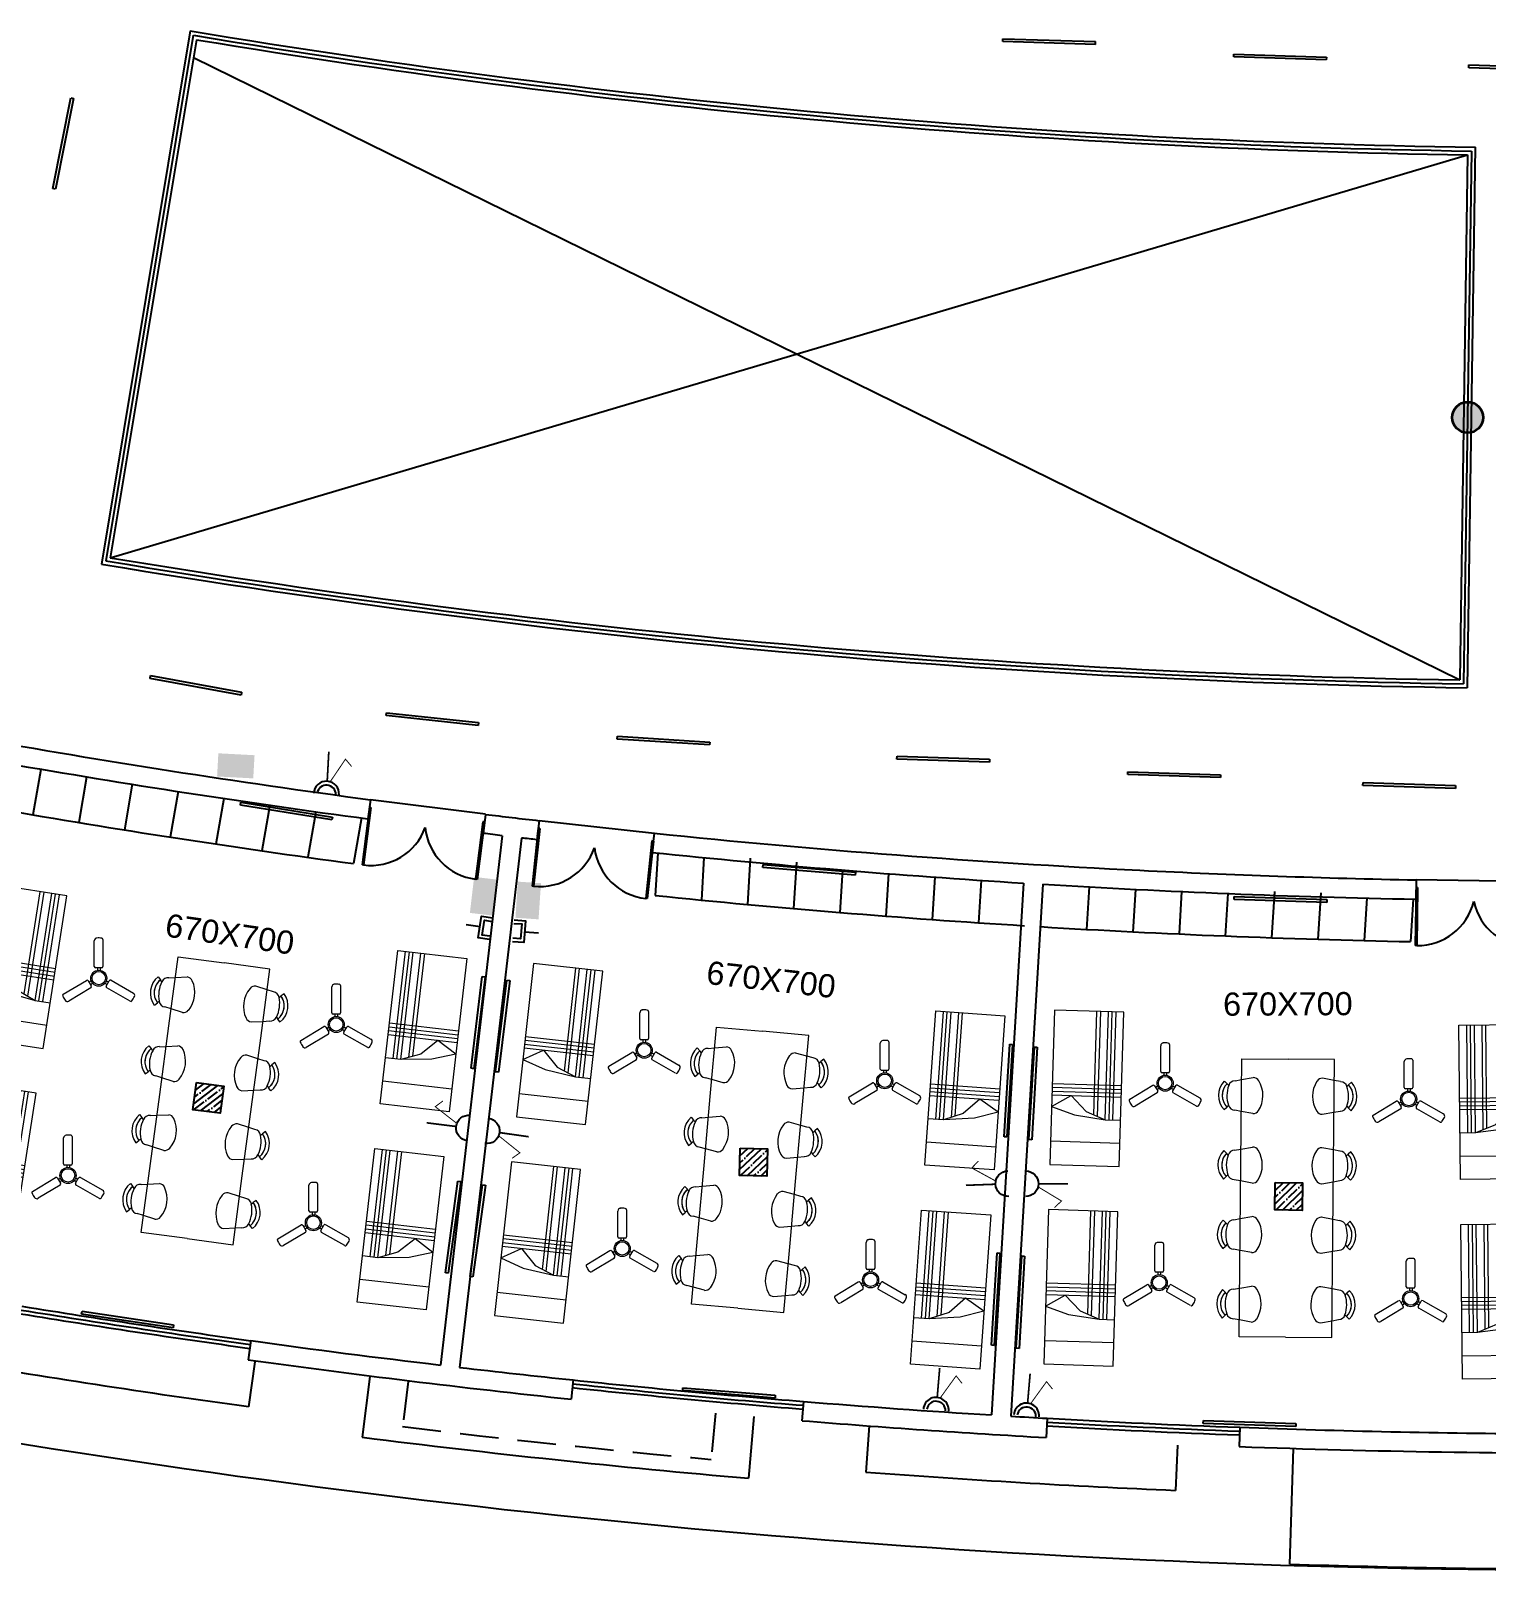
# Model space of a CAD drawing. Header units: inches. Extents: x -221585 to 401252, y -284294 to 332380.
# Drawn here: x 103286 to 105171, y 230614 to 232607 of the extents above; entities that cross this region are included whole.
import ezdxf
from ezdxf.enums import TextEntityAlignment as Align

# ---------------------------------------------------------------- set-up
doc = ezdxf.new("R2010")
doc.units = ezdxf.units.IN
doc.header["$MEASUREMENT"] = 0
doc.linetypes.add('HIDDEN', pattern=[0.375, 0.25, -0.125])
for name, color, linetype in [('A-TEXT', 3, 'Continuous'), ('A_dimension_100', 233, 'Continuous'), ('E-LIGHT', 7, 'Continuous'), ('Power', 7, 'Continuous'), ('UPS', 7, 'Continuous')]:
    doc.layers.add(name, color=color, linetype=linetype)
for name, color, linetype, lineweight in [('ceilingfan', 1, 'Continuous', 15), ('column fa 25', 3, 'Continuous', 35), ('FURN', 56, 'Continuous', 0)]:
    doc.layers.add(name, color=color, linetype=linetype, lineweight=lineweight)
doc.styles.get("Standard").update_dxf_attribs({"font": 'arial.ttf'})

# ---------------------------------------------------------------- blocks, each defined once
blk = doc.blocks.new('d2')
at = {"color": 1, "ltscale": 8}
for p, q in [((-332.772, -186.458, 9945.752), (-332.753, -186.454, 9945.752)), ((-332.628, -187.194, 9945.752), (-332.772, -186.458, 9945.752)), ((-332.609, -187.19, 9945.752), (-332.753, -186.454, 9945.752)), ((-332.753, -186.454, 9945.752), (-332.753, -186.454, 9945.732)), ((-332.753, -186.454, 9945.732), (-332.753, -186.454, 9945.732)), ((-334.226, -186.743, 9945.752), (-334.206, -186.739, 9945.752)), ((-334.082, -187.479, 9945.752), (-334.226, -186.743, 9945.752)), ((-334.062, -187.475, 9945.752), (-334.206, -186.739, 9945.752)), ((-334.063, -187.577, 9945.752), (-332.589, -187.288, 9945.752)), ((-332.628, -187.194, 9945.752), (-332.609, -187.19, 9945.752)), ((-334.082, -187.479, 9945.752), (-334.062, -187.475, 9945.752))]:
    blk.add_line(p, q, dxfattribs=at)
for centre, start, end in [((-332.628, -187.194, 9945.752), 101.092, 178.0402), ((-334.062, -187.475, 9945.752), 24.1438, 101.092)]:
    blk.add_arc(centre, 0.75, start, end, dxfattribs=at)
blk = doc.blocks.new('FREGTET')
at = {"layer": 'FURN', "color": 8}
for p, q in [((-154.698, 109.057, -2766.571), (-154.732, 108.979, -2766.571)), ((-154.698, 109.057, -2766.571), (-154.732, 108.979, -2766.571)), ((-154.66, 109.191, -2766.571), (-154.635, 109.149, -2766.571)), ((-154.66, 109.191, -2766.571), (-154.635, 109.149, -2766.571)), ((-154.617, 109.122, -2766.571), (-154.635, 109.149, -2766.571)), ((-154.617, 109.122, -2766.571), (-154.635, 109.149, -2766.571)), ((-154.369, 109.063, -2766.571), (-154.341, 109.079, -2766.571)), ((-154.369, 109.063, -2766.571), (-154.341, 109.079, -2766.571)), ((-154.3, 109.105, -2766.571), (-154.341, 109.079, -2766.571)), ((-154.3, 109.105, -2766.571), (-154.341, 109.079, -2766.571)), ((-154.994, 109.041, -2766.571), (-155.133, 108.458, -2766.571)), ((-154.118, 108.833, -2766.571), (-154.994, 109.041, -2766.571)), ((-154.732, 108.979, -2766.571), (-154.793, 108.838, -2766.571)), ((-154.34, 108.731, -2766.571), (-154.331, 108.884, -2766.571)), ((-154.331, 108.884, -2766.571), (-154.327, 108.968, -2766.571)), ((-154.331, 108.884, -2766.571), (-154.327, 108.968, -2766.571)), ((-153.822, 108.848, -2766.571), (-153.856, 108.771, -2766.571)), ((-153.822, 108.848, -2766.571), (-153.856, 108.771, -2766.571)), ((-153.784, 108.982, -2766.571), (-153.76, 108.941, -2766.571)), ((-153.784, 108.982, -2766.571), (-153.76, 108.941, -2766.571)), ((-153.742, 108.914, -2766.571), (-153.76, 108.941, -2766.571)), ((-153.742, 108.914, -2766.571), (-153.76, 108.941, -2766.571)), ((-153.493, 108.854, -2766.571), (-153.465, 108.871, -2766.571)), ((-153.493, 108.854, -2766.571), (-153.465, 108.871, -2766.571)), ((-153.425, 108.897, -2766.571), (-153.465, 108.871, -2766.571)), ((-153.425, 108.897, -2766.571), (-153.465, 108.871, -2766.571)), ((-153.243, 108.625, -2766.571), (-154.118, 108.833, -2766.571)), ((-153.856, 108.771, -2766.571), (-153.917, 108.63, -2766.571)), ((-153.464, 108.523, -2766.571), (-153.456, 108.676, -2766.571)), ((-153.456, 108.676, -2766.571), (-153.451, 108.76, -2766.571)), ((-153.456, 108.676, -2766.571), (-153.451, 108.76, -2766.571)), ((-152.908, 108.774, -2766.571), (-152.884, 108.732, -2766.571)), ((-152.908, 108.774, -2766.571), (-152.884, 108.732, -2766.571)), ((-152.866, 108.705, -2766.571), (-152.884, 108.732, -2766.571)), ((-152.866, 108.705, -2766.571), (-152.884, 108.732, -2766.571)), ((-152.618, 108.646, -2766.571), (-152.59, 108.663, -2766.571)), ((-152.618, 108.646, -2766.571), (-152.59, 108.663, -2766.571)), ((-152.549, 108.689, -2766.571), (-152.59, 108.663, -2766.571)), ((-152.549, 108.689, -2766.571), (-152.59, 108.663, -2766.571)), ((-155.271, 107.874, -2766.571), (-155.133, 108.458, -2766.571)), ((-152.367, 108.417, -2766.571), (-153.243, 108.625, -2766.571)), ((-152.98, 108.563, -2766.571), (-153.042, 108.422, -2766.571)), ((-152.946, 108.64, -2766.571), (-152.98, 108.563, -2766.571)), ((-152.946, 108.64, -2766.571), (-152.98, 108.563, -2766.571)), ((-152.589, 108.314, -2766.571), (-152.58, 108.468, -2766.571)), ((-152.58, 108.468, -2766.571), (-152.576, 108.552, -2766.571)), ((-152.58, 108.468, -2766.571), (-152.576, 108.552, -2766.571)), ((-152.033, 108.566, -2766.571), (-152.008, 108.524, -2766.571)), ((-152.033, 108.566, -2766.571), (-152.008, 108.524, -2766.571)), ((-151.991, 108.497, -2766.571), (-152.008, 108.524, -2766.571)), ((-151.991, 108.497, -2766.571), (-152.008, 108.524, -2766.571)), ((-151.742, 108.438, -2766.571), (-151.714, 108.454, -2766.571)), ((-151.742, 108.438, -2766.571), (-151.714, 108.454, -2766.571)), ((-151.674, 108.481, -2766.571), (-151.714, 108.454, -2766.571)), ((-151.674, 108.481, -2766.571), (-151.714, 108.454, -2766.571)), ((-151.491, 108.209, -2766.571), (-152.367, 108.417, -2766.571)), ((-152.105, 108.355, -2766.571), (-152.166, 108.214, -2766.571)), ((-152.071, 108.432, -2766.571), (-152.105, 108.355, -2766.571)), ((-152.071, 108.432, -2766.571), (-152.105, 108.354, -2766.571)), ((-151.713, 108.106, -2766.571), (-151.705, 108.259, -2766.571)), ((-151.705, 108.259, -2766.571), (-151.7, 108.344, -2766.571)), ((-151.705, 108.259, -2766.571), (-151.7, 108.344, -2766.571)), ((-151.63, 107.625, -2766.571), (-151.491, 108.209, -2766.571)), ((-154.396, 107.666, -2766.571), (-155.271, 107.874, -2766.571)), ((-155.009, 107.811, -2766.571), (-155.001, 107.965, -2766.571)), ((-154.547, 107.857, -2766.571), (-154.609, 107.716, -2766.571)), ((-155.014, 107.727, -2766.571), (-155.009, 107.812, -2766.571)), ((-155.014, 107.727, -2766.571), (-155.009, 107.811, -2766.571)), ((-154.609, 107.716, -2766.571), (-154.643, 107.639, -2766.571)), ((-154.609, 107.716, -2766.571), (-154.643, 107.639, -2766.571)), ((-153.52, 107.458, -2766.571), (-154.396, 107.666, -2766.571)), ((-154.133, 107.603, -2766.571), (-154.125, 107.756, -2766.571)), ((-153.672, 107.649, -2766.571), (-153.733, 107.508, -2766.571)), ((-155.04, 107.59, -2766.571), (-154.999, 107.617, -2766.571)), ((-155.04, 107.59, -2766.571), (-154.999, 107.617, -2766.571)), ((-154.971, 107.633, -2766.571), (-154.999, 107.617, -2766.571)), ((-154.971, 107.633, -2766.571), (-154.999, 107.617, -2766.571)), ((-154.723, 107.574, -2766.571), (-154.705, 107.547, -2766.571)), ((-154.723, 107.574, -2766.571), (-154.705, 107.547, -2766.571)), ((-154.681, 107.505, -2766.571), (-154.705, 107.547, -2766.571)), ((-154.681, 107.505, -2766.571), (-154.705, 107.547, -2766.571)), ((-154.138, 107.519, -2766.571), (-154.133, 107.603, -2766.571)), ((-154.138, 107.519, -2766.571), (-154.133, 107.603, -2766.571)), ((-153.733, 107.508, -2766.571), (-153.767, 107.431, -2766.571)), ((-153.733, 107.508, -2766.571), (-153.767, 107.431, -2766.571)), ((-152.645, 107.249, -2766.571), (-153.52, 107.458, -2766.571)), ((-153.258, 107.395, -2766.571), (-153.249, 107.548, -2766.571)), ((-151.63, 107.625, -2766.571), (-151.769, 107.041, -2766.571)), ((-154.164, 107.382, -2766.571), (-154.124, 107.408, -2766.571)), ((-154.164, 107.382, -2766.571), (-154.124, 107.408, -2766.571)), ((-154.096, 107.425, -2766.571), (-154.124, 107.408, -2766.571)), ((-154.096, 107.425, -2766.571), (-154.124, 107.408, -2766.571)), ((-153.847, 107.366, -2766.571), (-153.83, 107.338, -2766.571)), ((-153.847, 107.366, -2766.571), (-153.83, 107.338, -2766.571)), ((-153.805, 107.297, -2766.571), (-153.83, 107.338, -2766.571)), ((-153.805, 107.297, -2766.571), (-153.83, 107.338, -2766.571)), ((-153.262, 107.311, -2766.571), (-153.258, 107.395, -2766.571)), ((-153.262, 107.311, -2766.571), (-153.258, 107.395, -2766.571)), ((-152.858, 107.3, -2766.571), (-152.892, 107.223, -2766.571)), ((-152.858, 107.3, -2766.571), (-152.892, 107.223, -2766.571)), ((-152.796, 107.441, -2766.571), (-152.858, 107.3, -2766.571)), ((-151.769, 107.041, -2766.571), (-152.645, 107.249, -2766.571)), ((-152.382, 107.187, -2766.571), (-152.374, 107.34, -2766.571)), ((-153.289, 107.174, -2766.571), (-153.248, 107.2, -2766.571)), ((-153.289, 107.174, -2766.571), (-153.248, 107.2, -2766.571)), ((-153.22, 107.216, -2766.571), (-153.248, 107.2, -2766.571)), ((-153.22, 107.216, -2766.571), (-153.248, 107.2, -2766.571)), ((-152.972, 107.157, -2766.571), (-152.954, 107.13, -2766.571)), ((-152.972, 107.157, -2766.571), (-152.954, 107.13, -2766.571)), ((-152.93, 107.089, -2766.571), (-152.954, 107.13, -2766.571)), ((-152.93, 107.089, -2766.571), (-152.954, 107.13, -2766.571)), ((-152.387, 107.103, -2766.571), (-152.382, 107.187, -2766.571)), ((-152.387, 107.103, -2766.571), (-152.382, 107.187, -2766.571)), ((-151.982, 107.092, -2766.571), (-152.016, 107.014, -2766.571)), ((-151.982, 107.092, -2766.571), (-152.016, 107.014, -2766.571)), ((-151.921, 107.233, -2766.571), (-151.982, 107.092, -2766.571)), ((-152.413, 106.966, -2766.571), (-152.373, 106.992, -2766.571)), ((-152.413, 106.966, -2766.571), (-152.373, 106.992, -2766.571)), ((-152.345, 107.008, -2766.571), (-152.373, 106.992, -2766.571)), ((-152.345, 107.008, -2766.571), (-152.373, 106.992, -2766.571)), ((-152.096, 106.949, -2766.571), (-152.078, 106.922, -2766.571)), ((-152.096, 106.949, -2766.571), (-152.078, 106.922, -2766.571)), ((-152.054, 106.88, -2766.571), (-152.078, 106.922, -2766.571)), ((-152.054, 106.88, -2766.571), (-152.078, 106.922, -2766.571))]:
    blk.add_line(p, q, dxfattribs=at)
for centre, radius, start, end in [((-154.615, 109.037, -2766.571), 0.0847, 91.5148, 166.6297), ((-154.615, 109.037, -2766.571), 0.0847, 91.5148, 166.6297), ((-154.525, 108.959, -2766.571), 0.268, 33.0269, 120.2325), ((-154.525, 108.959, -2766.571), 0.268, 33.0269, 120.2325), ((-154.525, 108.959, -2766.571), 0.219, 33.0269, 120.2325), ((-154.525, 108.959, -2766.571), 0.219, 46.2775, 120.2325), ((-154.576, 108.746, -2766.571), 0.378, 56.8909, 96.3685), ((-154.576, 108.746, -2766.571), 0.378, 56.8909, 96.3685), ((-154.409, 108.988, -2766.571), 0.0847, 346.6297, 61.7447), ((-154.409, 108.988, -2766.571), 0.0847, 346.6297, 61.7447), ((-153.74, 108.829, -2766.571), 0.0847, 91.5148, 166.6297), ((-153.74, 108.829, -2766.571), 0.0847, 91.5148, 166.6297), ((-153.649, 108.751, -2766.571), 0.268, 33.0269, 120.2325), ((-153.649, 108.751, -2766.571), 0.268, 33.0269, 120.2325), ((-153.649, 108.751, -2766.571), 0.219, 33.0269, 120.2325), ((-153.649, 108.751, -2766.571), 0.219, 46.2775, 120.2325), ((-153.7, 108.538, -2766.571), 0.378, 56.8909, 96.3685), ((-153.7, 108.538, -2766.571), 0.378, 56.8909, 96.3685), ((-153.534, 108.78, -2766.571), 0.0847, 346.6297, 61.7447), ((-153.534, 108.78, -2766.571), 0.0847, 346.6297, 61.7447), ((-154.711, 108.819, -2766.571), 0.0847, 166.6297, 224.3988), ((-154.711, 108.819, -2766.571), 0.0847, 166.6297, 224.3988), ((-154.512, 109.013, -2766.571), 0.363, 224.3988, 288.8607), ((-154.512, 109.013, -2766.571), 0.363, 224.3988, 288.8607), ((-154.422, 108.75, -2766.571), 0.0847, 288.8607, 346.6297), ((-154.422, 108.75, -2766.571), 0.0847, 288.8607, 346.6297), ((-152.864, 108.621, -2766.571), 0.0847, 91.5148, 166.6297), ((-152.864, 108.621, -2766.571), 0.0847, 91.5148, 166.6297), ((-152.774, 108.543, -2766.571), 0.268, 33.0269, 120.2325), ((-152.774, 108.543, -2766.571), 0.268, 33.0269, 120.2325), ((-152.774, 108.543, -2766.571), 0.219, 33.0269, 120.2325), ((-152.774, 108.543, -2766.571), 0.219, 46.2775, 120.2325), ((-152.824, 108.33, -2766.571), 0.378, 56.8909, 96.3685), ((-152.824, 108.33, -2766.571), 0.378, 56.8909, 96.3685), ((-152.658, 108.572, -2766.571), 0.0847, 346.6297, 61.7447), ((-152.658, 108.572, -2766.571), 0.0847, 346.6297, 61.7447), ((-153.835, 108.611, -2766.571), 0.0847, 166.6297, 224.3988), ((-153.835, 108.611, -2766.571), 0.0847, 166.6297, 224.3988), ((-153.636, 108.805, -2766.571), 0.363, 224.3988, 288.8607), ((-153.636, 108.805, -2766.571), 0.363, 224.3988, 288.8607), ((-153.547, 108.542, -2766.571), 0.0847, 288.8607, 346.6297), ((-153.547, 108.542, -2766.571), 0.0847, 288.8607, 346.6297), ((-151.988, 108.413, -2766.571), 0.0847, 91.5148, 166.6297), ((-151.988, 108.413, -2766.571), 0.0847, 91.5148, 166.6297), ((-151.898, 108.335, -2766.571), 0.268, 33.0269, 120.2325), ((-151.898, 108.335, -2766.571), 0.268, 33.0269, 120.2325), ((-151.898, 108.335, -2766.571), 0.219, 33.0269, 120.2325), ((-151.898, 108.335, -2766.571), 0.219, 46.2775, 120.2325), ((-151.949, 108.122, -2766.571), 0.378, 56.8909, 96.3685), ((-151.949, 108.122, -2766.571), 0.378, 56.8909, 96.3685), ((-152.959, 108.403, -2766.571), 0.0847, 166.6297, 224.3988), ((-152.959, 108.403, -2766.571), 0.0847, 166.6297, 224.3988), ((-152.761, 108.597, -2766.571), 0.363, 224.3988, 288.8607), ((-152.761, 108.597, -2766.571), 0.363, 224.3988, 288.8607), ((-152.671, 108.334, -2766.571), 0.0847, 288.8607, 346.6297), ((-152.671, 108.334, -2766.571), 0.0847, 288.8607, 346.6297), ((-151.782, 108.364, -2766.571), 0.0847, 346.6297, 61.7447), ((-151.782, 108.364, -2766.571), 0.0847, 346.6297, 61.7447), ((-152.084, 108.194, -2766.571), 0.0847, 166.6297, 224.3988), ((-152.084, 108.194, -2766.571), 0.0847, 166.6297, 224.3988), ((-151.885, 108.389, -2766.571), 0.363, 224.3988, 288.8607), ((-151.885, 108.389, -2766.571), 0.363, 224.3988, 288.8607), ((-151.795, 108.126, -2766.571), 0.0847, 288.8607, 346.6297), ((-151.795, 108.126, -2766.571), 0.0847, 288.8607, 346.6297), ((-154.918, 107.945, -2766.571), 0.0847, 108.8607, 166.6297), ((-154.918, 107.945, -2766.571), 0.0847, 108.8607, 166.6297), ((-154.828, 107.682, -2766.571), 0.363, 44.3988, 108.8607), ((-154.828, 107.682, -2766.571), 0.363, 44.3988, 108.8607), ((-154.63, 107.876, -2766.571), 0.0847, 346.6297, 44.3988), ((-154.63, 107.876, -2766.571), 0.0847, 346.6297, 44.3988), ((-154.931, 107.707, -2766.571), 0.0847, 166.6297, 241.7447), ((-154.931, 107.707, -2766.571), 0.0847, 166.6297, 241.7447), ((-154.043, 107.737, -2766.571), 0.0847, 108.8607, 166.6297), ((-154.043, 107.737, -2766.571), 0.0847, 108.8607, 166.6297), ((-153.953, 107.474, -2766.571), 0.363, 44.3988, 108.8607), ((-153.953, 107.474, -2766.571), 0.363, 44.3988, 108.8607), ((-153.754, 107.668, -2766.571), 0.0847, 346.6297, 44.3988), ((-153.754, 107.668, -2766.571), 0.0847, 346.6297, 44.3988), ((-154.816, 107.736, -2766.571), 0.268, 213.0269, 300.2325), ((-154.816, 107.736, -2766.571), 0.268, 213.0269, 300.2325), ((-154.816, 107.736, -2766.571), 0.219, 213.0269, 300.2325), ((-154.816, 107.736, -2766.571), 0.219, 213.0269, 286.9819), ((-154.765, 107.949, -2766.571), 0.378, 236.8909, 276.3685), ((-154.765, 107.949, -2766.571), 0.378, 236.8909, 276.3685), ((-154.725, 107.658, -2766.571), 0.0847, 271.5148, 346.6297), ((-154.725, 107.658, -2766.571), 0.0847, 271.5148, 346.6297), ((-154.056, 107.499, -2766.571), 0.0847, 166.6297, 241.7447), ((-154.056, 107.499, -2766.571), 0.0847, 166.6297, 241.7447), ((-153.167, 107.529, -2766.571), 0.0847, 108.8607, 166.6297), ((-153.167, 107.529, -2766.571), 0.0847, 108.8607, 166.6297), ((-153.077, 107.266, -2766.571), 0.363, 44.3988, 108.8607), ((-153.077, 107.266, -2766.571), 0.363, 44.3988, 108.8607), ((-152.879, 107.46, -2766.571), 0.0847, 346.6297, 44.3988), ((-152.879, 107.46, -2766.571), 0.0847, 346.6297, 44.3988), ((-153.94, 107.528, -2766.571), 0.268, 213.0269, 300.2325), ((-153.94, 107.528, -2766.571), 0.268, 213.0269, 300.2325), ((-153.94, 107.528, -2766.571), 0.219, 213.0269, 300.2325), ((-153.94, 107.528, -2766.571), 0.219, 213.0269, 286.9819), ((-153.889, 107.741, -2766.571), 0.378, 236.8909, 276.3685), ((-153.889, 107.741, -2766.571), 0.378, 236.8909, 276.3685), ((-153.85, 107.45, -2766.571), 0.0847, 271.5148, 346.6297), ((-153.85, 107.45, -2766.571), 0.0847, 271.5148, 346.6297), ((-153.18, 107.291, -2766.571), 0.0847, 166.6297, 241.7447), ((-153.18, 107.291, -2766.571), 0.0847, 166.6297, 241.7447), ((-152.291, 107.321, -2766.571), 0.0847, 108.8607, 166.6297), ((-152.291, 107.321, -2766.571), 0.0847, 108.8607, 166.6297), ((-152.202, 107.058, -2766.571), 0.363, 44.3988, 108.8607), ((-152.202, 107.058, -2766.571), 0.363, 44.3988, 108.8607), ((-152.003, 107.252, -2766.571), 0.0847, 346.6297, 44.3988), ((-152.003, 107.252, -2766.571), 0.0847, 346.6297, 44.3988), ((-153.064, 107.32, -2766.571), 0.268, 213.0269, 300.2325), ((-153.064, 107.32, -2766.571), 0.268, 213.0269, 300.2325), ((-153.064, 107.32, -2766.571), 0.219, 213.0269, 300.2325), ((-153.064, 107.32, -2766.571), 0.219, 213.0269, 286.9819), ((-153.014, 107.533, -2766.571), 0.378, 236.8909, 276.3685), ((-153.014, 107.533, -2766.571), 0.378, 236.8909, 276.3685), ((-152.974, 107.242, -2766.571), 0.0847, 271.5148, 346.6297), ((-152.974, 107.242, -2766.571), 0.0847, 271.5148, 346.6297), ((-152.304, 107.083, -2766.571), 0.0847, 166.6297, 241.7447), ((-152.304, 107.083, -2766.571), 0.0847, 166.6297, 241.7447), ((-152.189, 107.112, -2766.571), 0.268, 213.0269, 300.2325), ((-152.189, 107.112, -2766.571), 0.268, 213.0269, 300.2325), ((-152.189, 107.112, -2766.571), 0.219, 213.0269, 300.2325), ((-152.189, 107.112, -2766.571), 0.219, 213.0269, 286.9819), ((-152.138, 107.325, -2766.571), 0.378, 236.8909, 276.3685), ((-152.138, 107.325, -2766.571), 0.378, 236.8909, 276.3685), ((-152.098, 107.034, -2766.571), 0.0847, 271.5148, 346.6297), ((-152.098, 107.034, -2766.571), 0.0847, 271.5148, 346.6297)]:
    blk.add_arc(centre, radius, start, end, dxfattribs=at)
blk = doc.blocks.new('A$C25933C84')
at = {"color": 8, "linetype": 'Continuous'}
for p, q in [((0, 0.9), (2, 0.9)), ((0, 0), (0, 0.9)), ((0.3, 0.9), (0.3, 0)), ((0.6, 0.7), (0.6, 0.9)), ((2, 0.9), (2, 0)), ((0.65, 0.3), (0.6, 0.7)), ((0.7, 0.45), (0.6, 0.7)), ((0.9, 0.25), (0.7, 0.45)), ((0.75, 0), (0.65, 0.3)), ((0.75, 0), (0.9, 0.25)), ((2, 0), (0, 0))]:
    blk.add_line(p, q, dxfattribs=at)
at = {"color": 8}
for p, q in [((0.6, 0.8), (2, 0.8)), ((0.9, 0), (0.9, 0.9)), ((0.95, 0), (0.95, 0.9)), ((1, 0), (1, 0.9)), ((1.05, 0), (1.05, 0.9)), ((0.6, 0.75), (2, 0.75)), ((0.6, 0.7), (2, 0.7)), ((0.64, 0.6), (2, 0.6)), ((0.66, 0.55), (2, 0.55))]:
    blk.add_line(p, q, dxfattribs=at)
blk = doc.blocks.new('xfggsdr')
at = {"color": 8, "extrusion": (3.15e-14, 5.7e-15, -1), "xscale": 99.99999999999996, "yscale": 99.99999999999996, "zscale": -100, "rotation": 275.7220156941657}
blk.add_blockref('FREGTET', (-154932.6, -31689.1, -276657.1), dxfattribs=at)
at = {"layer": 'FURN', "color": 8, "extrusion": (-1.83e-14, -1.1e-15, -1), "xscale": -99.99999999999996, "yscale": 99.99999999999996, "zscale": -99.99999999999996, "rotation": 261.1379053757277}
for p in [(-146010.8, -15268.6, 0), (-146050.6, -15524, 0)]:
    blk.add_blockref('A$C25933C84', p, dxfattribs=at)
at = {"layer": 'FURN', "color": 8, "extrusion": (1.79e-14, 3.8e-15, -1), "xscale": 99.99999999999994, "yscale": 99.99999999999994, "zscale": -100, "rotation": 83.41111061605987}
for p in [(-145396, -15364.4, 0), (-145425.7, -15621.1, 0)]:
    blk.add_blockref('A$C25933C84', p, dxfattribs=at)
blk = doc.blocks.new('FEGREGRE')
at = {"color": 20, "ltscale": 10}
for p, q in [((352225.2, 113822.9, 0.4), (352217.2, 113764.9, 0.4)), ((352374.1, 113803.9, 0.4), (352364.2, 113725.4, 0.4)), ((352871.5, 113752, 0.4), (352864.6, 113672.2, 0.4)), ((353021, 113739.9, 0.4), (353016.5, 113680.1, 0.4)), ((353420.2, 113714.9, 0.4), (353417.8, 113656.5, 0.4)), ((353570.2, 113710.8, 0.8), (353565.5, 113560.9, 0.8))]:
    blk.add_line(p, q, dxfattribs=at)
for centre, radius, start, end in [((353970.3, 126473.1, 0.4), 12828.5, 260.35055, 262.14575), ((353970.3, 126473.1, 0.4), 12848.5, 262.81881, 265.06302), ((353970.3, 126473.1, 0.4), 12828.5, 265.73613, 267.53133), ((353970.4, 126424.6, 0.8), 12870, 268.1974, 271.80135)]:
    blk.add_arc(centre, radius, start, end, dxfattribs=at)
blk = doc.blocks.new('dffa')
at = {"layer": 'column fa 25', "ltscale": 10}
h = blk.add_hatch(color=3, dxfattribs=at)
h.set_gradient(color1=(141, 141, 141), color2=(145, 145, 145), one_color=1, tint=0.57, name='CYLINDER')
h.paths.add_polyline_path([(173919.9, 119465, 1), (173879.9, 119465, 1)])
at = {"layer": 'column fa 25', "color": 3, "ltscale": 10}
blk.add_circle((173899.9, 119465), 20, dxfattribs=at)
blk = doc.blocks.new('Fan')
at = {"color": 6}
for p, q in [((-5.8, 15.7), (-5.8, 48.4)), ((5.2, 50.1), (5.2, 15.7)), ((3.5, 14), (-4.1, 14)), ((-1.9, 14), (-1.9, 10.8)), ((1.5, 14), (1.5, 10.8)), ((-45.2, -19.5), (-15.9, -1.9)), ((-10.2, -11.4), (-38.2, -28.2)), ((-13.6, -2.5), (-9.7, -9)), ((-12.6, -4.2), (-9.9, -2.6)), ((-10.8, -7.1), (-8.1, -5.5)), ((10.3, -7.3), (7.6, -5.8)), ((12, -4.4), (9.3, -2.8)), ((9.4, -9.1), (13.2, -2.4)), ((39.7, -28.3), (10, -11.4)), ((15.5, -1.8), (43.8, -18))]:
    blk.add_line(p, q, dxfattribs=at)
for centre, radius in [((-0.2, 0.8), 10.2), ((-0.2, 0.9), 8.5)]:
    blk.add_circle(centre, radius, dxfattribs=at)
for centre, radius, start, end in [((-2.4, 48.4), 3.4, 92.735, 180), ((-0.2, 0.9), 51, 85.7207, 92.735), ((3.5, 50.1), 1.7, 0, 85.7207), ((-4.1, 15.7), 1.7, 180, 270), ((3.5, 15.7), 1.7, 270, 0), ((-44.4, -21), 1.7, 120.9808, 206.3239), ((-15, -3.4), 1.7, 30.9808, 120.9808), ((-11.1, -9.9), 1.7, 300.9808, 30.9808), ((10.8, -9.9), 1.7, 150.2708, 240.2708), ((14.6, -3.3), 1.7, 60.2708, 150.2708), ((42.1, -20.9), 3.4, 332.7215, 60.2708), ((-0.2, 0.9), 51, 206.3239, 213.3255), ((-40, -25.3), 3.4, 213.3255, 300.9808), ((40.6, -26.9), 1.7, 240.2708, 325.7165), ((-0.2, 0.9), 51, 325.7165, 332.7215)]:
    blk.add_arc(centre, radius, start, end, dxfattribs=at)
blk = doc.blocks.new('light')
at = {"color": 5}
for p, q in [((112625.2, 38871.2), (112742.5, 38895.9)), ((112742.5, 38895.9), (112743.3, 38892.3)), ((112743.3, 38892.3), (112625.9, 38867.6)), ((112625.9, 38867.6), (112625.2, 38871.2))]:
    blk.add_line(p, q, dxfattribs=at)
blk = doc.blocks.new('ups 6A')
at = {"layer": 'E-LIGHT', "color": 4}
for points, const_width in [([(5905667, -1658491), (5905670, -1658287)], 11.7), ([(5905692, -1658286), (5905785, -1658448), (5905831, -1658401)], 6.64)]:
    blk.add_lwpolyline(points, dxfattribs=dict(at, const_width=const_width))
blk.add_arc((5905672, -1658200), 87.4, 179.0102, 359.0102, dxfattribs=at)
blk = doc.blocks.new('16A')
at = {"layer": 'E-LIGHT', "color": 1}
for points, const_width in [([(5916857, -1642748), (5916861, -1642952)], 11.7), ([(5916882, -1642953), (5916975, -1642791), (5917021, -1642838)], 6.64)]:
    blk.add_lwpolyline(points, dxfattribs=dict(at, const_width=const_width))
for centre, radius, start, end in [((5916862, -1643039), 87.4, 0.9898, 180.9898), ((5916863, -1643043), 64.6, 4.2725, 175.7579)]:
    blk.add_arc(centre, radius, start, end, dxfattribs=at)

msp = doc.modelspace()

# ---------------------------------------------------------------- hatches: boundary and pattern name
at = {"ltscale": 10}
h = msp.add_hatch(dxfattribs=at)
h.set_pattern_fill('ANSI35', color=1, scale=50, angle=-7.5215)
h.set_pattern_definition([(37.4785466, (-74161.812, 71042.826), (-7.6058041, 9.9197653), []), (37.4785466, (-74153.05, 71041.669), (-7.6058041, 9.9197653), [15.625, -3.125, 0, -3.125])])
h.paths.add_polyline_path([(103531.3, 231205.2), (103535.9, 231240.4), (103500.7, 231245), (103496.1, 231209.8)])
h = msp.add_hatch(dxfattribs=at)
h.set_pattern_fill('ANSI35', color=1, scale=50, angle=-1.3341)
h.set_pattern_definition([(43.6659234, (-55156.185, 52742.51), (-8.6306538, 9.042224), []), (43.6659234, (-55147.349, 52742.304), (-8.6306538, 9.042224), [15.625, -3.125, 0, -3.125])])
h.paths.add_polyline_path([(104239.4, 231123.7), (104240.3, 231159.2), (104204.8, 231160), (104204, 231124.5)])
h = msp.add_hatch(dxfattribs=at)
h.set_pattern_fill('ANSI35', color=1, scale=50, angle=-0.672)
h.set_pattern_definition([(44.3280176, (-52390.821, 50868.37), (-8.7345647, 8.94188905), []), (44.3280176, (-52381.983, 50868.266), (-8.7345647, 8.94188905), [15.625, -3.125, 0, -3.125])])
h.paths.add_polyline_path([(104932.9, 231079.5), (104933.3, 231115), (104897.8, 231115.5), (104897.4, 231080)])

# ---------------------------------------------------------------- linework, layer by layer
at = {"color": 2, "ltscale": 8}
for p, q in [((103492.5, 232607, 0), (103377.5, 231916.5, 0)), ((103496.6, 232601.3, 0), (103383.3, 231920.6, 0)), ((103500.7, 232595.5, 0), (103389.1, 231924.7, 0)), ((103496.9, 232572.5, 0), (105136.8, 231766.5, 0.4)), ((103389.1, 231924.7, 0), (105146.9, 232446.4, 0.4)), ((105146.9, 232446.4, 0.4), (105136.8, 231766.5, 0.4)), ((105152, 232451.3, 0.4), (105141.7, 231761.4, 0.4)), ((105157, 232456.2, 0.4), (105146.6, 231756.3, 0.4))]:
    msp.add_line(p, q, dxfattribs=at)
at = {"color": 5}
for p, q in [((104545.1, 232593.2, -0.4), (104545.2, 232596.8, -0.4)), ((104665, 232589.3, -0.4), (104545.1, 232593.2, -0.4)), ((104545.2, 232596.8, -0.4), (104665.1, 232593, -0.4)), ((104665, 232589.3, -0.4), (104665.1, 232593, -0.4)), ((104844.1, 232573.2, -0.4), (104844.2, 232576.8, -0.4)), ((104964, 232569.3, -0.4), (104844.1, 232573.2, -0.4)), ((104844.2, 232576.8, -0.4), (104964.1, 232573, -0.4)), ((104964.1, 232573, -0.4), (104964, 232569.3, -0.4)), ((105148.6, 232559.2, -0.4), (105148.7, 232562.8, -0.4)), ((105268.5, 232555.3, -0.4), (105148.6, 232559.2, -0.4)), ((105148.7, 232562.8, -0.4), (105268.6, 232559, -0.4)), ((103314.7, 232402.6, 0.4), (103338, 232520.2, 0.4)), ((103341.6, 232519.5, 0.4), (103318.3, 232401.9, 0.4)), ((103338, 232520.2, 0.4), (103341.6, 232519.5, 0.4)), ((103318.3, 232401.9, 0.4), (103314.7, 232402.6, 0.4)), ((103440.5, 231768.4), (103441.2, 231772)), ((103558.4, 231746.8), (103440.5, 231768.4)), ((103441.2, 231772), (103559.1, 231750.4)), ((103559.1, 231750.4), (103558.4, 231746.8)), ((103746.3, 231720.3), (103746.7, 231723.9)), ((103746.7, 231723.9), (103865.9, 231711.1)), ((103865.5, 231707.5), (103746.3, 231720.3)), ((103865.9, 231711.1), (103865.5, 231707.5)), ((104045.6, 231689.8), (104045.8, 231693.5)), ((104165.2, 231682.3), (104045.6, 231689.8)), ((104045.8, 231693.5), (104165.5, 231686)), ((104165.5, 231686), (104165.2, 231682.3)), ((104407.9, 231663.8), (104408.1, 231667.5)), ((104527.8, 231660), (104407.9, 231663.8)), ((104408.1, 231667.5), (104527.9, 231663.7)), ((104527.9, 231663.7), (104527.8, 231660)), ((104706.9, 231643.8), (104707.1, 231647.5)), ((104826.8, 231640), (104706.9, 231643.8)), ((104707.1, 231647.5), (104826.9, 231643.7)), ((104826.9, 231643.7), (104826.8, 231640)), ((105011.4, 231629.8), (105011.6, 231633.5)), ((105131.3, 231626), (105011.4, 231629.8)), ((105011.6, 231633.5), (105131.4, 231629.7)), ((105131.4, 231629.7), (105131.3, 231626)), ((103557.7, 231604.3), (103558.3, 231607.9)), ((103676.1, 231585.3), (103557.7, 231604.3)), ((103558.3, 231607.9), (103676.7, 231588.9)), ((103676.7, 231588.9), (103676.1, 231585.3)), ((104234.3, 231523.6), (104234.6, 231527.2)), ((104353.8, 231513.8), (104234.3, 231523.6)), ((104234.6, 231527.2), (104354.1, 231517.5)), ((104354.1, 231517.5), (104353.8, 231513.8)), ((104844.7, 231482.2), (104844.8, 231485.9)), ((104964.6, 231478.4), (104844.7, 231482.2)), ((104844.8, 231485.9), (104964.7, 231482.1)), ((104964.7, 231482.1), (104964.6, 231478.4)), ((103351.9, 230945.2), (103352.5, 230948.8)), ((103470.5, 230927.5), (103351.9, 230945.2)), ((103352.5, 230948.8), (103471, 230931.1)), ((103471, 230931.1), (103470.5, 230927.5)), ((104130.5, 230846.1), (104130.8, 230849.7)), ((104250, 230836.3), (104130.5, 230846.1)), ((104130.8, 230849.7), (104250.3, 230840)), ((104250.3, 230840), (104250, 230836.3)), ((104804.7, 230803.6), (104804.8, 230807.2)), ((104804.8, 230807.2), (104924.6, 230803.4)), ((104924.5, 230799.7), (104804.7, 230803.6)), ((104924.6, 230803.4), (104924.5, 230799.7))]:
    msp.add_line(p, q, dxfattribs=at)
at = {"color": 4, "ltscale": 10}
for p, q in [((105012.2, 232459.3, 0), (105012.2, 232459.3, 0)), ((103726, 231611.3, 0), (103722.7, 231586.4, 0)), ((103874.9, 231592.3, 0), (103871.9, 231567.6, 0)), ((103944.4, 231584.1, 0), (103942.1, 231564.2, 0)), ((103896.8, 231564.5, 0), (103816.7, 230879.1, 0)), ((104093.5, 231567.8, 0), (104090.6, 231543, 0)), ((103921.6, 231561.6, 0), (103841.5, 230876.2, 0)), ((104572, 231503.3, 0), (104530.4, 230814.6, 0)), ((105080.2, 231507.4, 0), (105079.9, 231482.4, 0)), ((104596.9, 231501.8, 0), (104555.4, 230813, 0)), ((103571.1, 230910.8, 0), (103567.7, 230886, 0)), ((103988.4, 230859.9, 0), (103985.8, 230835.1, 0)), ((104287, 230832.1, 0), (104284.9, 230807.1, 0)), ((104602.4, 230810.3, 0), (104601, 230785.3, 0)), ((104852.1, 230798.7, 0), (104851.1, 230773.7, 0))]:
    msp.add_line(p, q, dxfattribs=at)
at = {"color": 8, "ltscale": 10}
for p, q in [((103299.2, 231650.6, 0), (103288.9, 231591.7, 0)), ((103358.3, 231640.3, 0), (103348.1, 231581.8, 0)), ((103417.6, 231631.3, 0), (103407.3, 231572.2, 0)), ((103476.9, 231622, 0), (103466.6, 231562.9, 0)), ((103536.2, 231613, 0), (103525.9, 231553.8, 0)), ((103595.6, 231604.2, 0), (103585.3, 231545.1, 0)), ((103655.1, 231595.8, 0), (103644.7, 231536.7, 0)), ((103714.6, 231587.7, 0), (103704.2, 231528.5, 0)), ((104098.2, 231542.2, 0), (104094.8, 231487.3, 0)), ((104158, 231536.3, 0), (104154.6, 231481.4, 0)), ((104218, 231535.6, 0), (104214.3, 231475.7, 0)), ((104277.8, 231530.3, 0), (104274.1, 231470.4, 0)), ((104337.3, 231520.2, 0), (104333.9, 231465.3, 0)), ((104397.1, 231515.5, 0), (104393.7, 231460.6, 0)), ((104457, 231511, 0), (104453.6, 231456.1, 0)), ((104516.8, 231506.9, 0), (104513.4, 231452, 0)), ((104656.7, 231498.3, 0), (104653.4, 231443.4, 0)), ((104716.7, 231495.2, 0), (104713.3, 231440.3, 0)), ((104776.6, 231492.3, 0), (104773.3, 231437.4, 0)), ((104836.5, 231489.8, 0), (104833.2, 231434.8, 0)), ((104896.8, 231492.5, 0), (104893.2, 231432.6, 0)), ((104956.8, 231490.5, 0), (104953.2, 231430.6, 0)), ((105016.5, 231483.9, 0), (105013.2, 231428.9, 0)), ((105076.5, 231482.5, 0), (105073.2, 231427.5, 0))]:
    msp.add_line(p, q, dxfattribs=at)
at = {"color": 20, "linetype": 'HIDDEN', "ltscale": 200}
for p, q in [((103774.7, 230858, 0), (103767.6, 230799.5, 0)), ((104172.7, 230816.7, 0), (104167.3, 230757, 0))]:
    msp.add_line(p, q, dxfattribs=at)
at = {"color": 1, "ltscale": 10, "elevation": 0.4}
for points in [[(103500.7, 231245), (103535.9, 231240.4), (103531.3, 231205.2), (103496.1, 231209.8)], [(104204.8, 231160), (104240.3, 231159.2), (104239.4, 231123.7), (104204, 231124.5)], [(104897.8, 231115.5), (104933.3, 231115), (104932.9, 231079.5), (104897.4, 231080)]]:
    msp.add_lwpolyline(points, close=True, dxfattribs=at)
at = {"color": 2, "ltscale": 8}
for radius, start, end in [(11078.5, 260.49779, 269.14997), (11083.5, 260.52366, 269.12412), (11088.5, 260.54951, 269.0983), (11768.5, 260.54951, 269.10123), (11778.5, 260.50086, 269.14992), (11773.5, 260.52518, 269.12558)]:
    msp.add_arc((105321.4, 243533.5, 0), radius, start, end, dxfattribs=at)
at = {"color": 4, "ltscale": 10}
for centre, radius, start, end in [((105321.4, 243533.5, 0), 12028.5, 259.88503, 262.37805), ((105324.3, 243553.8, 0.8), 12074, 260.12475, 262.37717), ((105344.3, 243730.1, 0), 12226.4, 263.09731, 263.42537), ((103806.1, 230936, 0), 635.1, 81.792, 84.0562), ((105321.4, 243533.5, 0), 12028.5, 264.14106, 267.14592), ((103908.3, 231367.8, 0), 194.3, 80.1793, 86.0753), ((105321.4, 243533.5, 0), 12053.5, 264.13938, 266.43421), ((105321.4, 243533.5, 0), 12028.5, 267.14592, 268.8512), ((105321.4, 243533.5, 0), 12053.5, 266.5542, 268.85223), ((105317.2, 243502.2, 0), 12711.9, 262.10507, 263.22094), ((105321.4, 243533.5, 0), 12768.5, 262.10576, 263.99573), ((105321.4, 243533.5, 0), 12743.5, 263.33126, 263.99573), ((105339.5, 243769.8, 0), 12980.5, 265.34902, 266.42634), ((105321.4, 243533.5, 0), 12768.5, 265.34404, 266.76576), ((105321.4, 243533.5, 0), 12743.5, 266.55379, 266.76576), ((105321.4, 243533.5, 0), 12743.5, 267.88941, 269.64975), ((105321.4, 243533.5, 0), 12768.5, 267.88941, 270.24285)]:
    msp.add_arc(centre, radius, start, end, dxfattribs=at)
at = {"color": 8, "ltscale": 10}
for centre, start, end in [((105316.1, 243529.3, 0), 260.14257, 262.34989), ((105321.4, 243533.5, 0), 264.18605, 266.45794), ((105321.4, 243533.5, 0), 266.55379, 268.82568)]:
    msp.add_arc(centre, 12108.5, start, end, dxfattribs=at)
at = {"color": 1, "ltscale": 8}
for centre, radius, start, end in [((105314.1, 243484, 0), 12703.5, 260.75391, 262.10753), ((105327.3, 243572.9, 0), 12788.4, 260.75985, 262.10395), ((105327.3, 243572.9, 0), 12783.4, 260.75985, 262.10395), ((105316.9, 243483.7, 0), 12703.5, 263.99219, 265.34581), ((104937.6, 239420.8, 0), 8618.3, 263.67292, 265.66744), ((105324.8, 243571.2, 0), 12781.4, 263.99802, 265.34233), ((105321.4, 243533.5, 0), 12748.5, 266.76576, 267.88941), ((105321.4, 243533.5, 0), 12743.5, 266.76576, 267.88941), ((105321.4, 243533.5, 0), 12753.5, 266.76576, 267.88941)]:
    msp.add_arc(centre, radius, start, end, dxfattribs=at)
at = {"color": 20, "ltscale": 10}
msp.add_arc((105321.8, 243483.5, 0), 12870, 260.08648, 279.91229, dxfattribs=at)
at = {"color": 20, "linetype": 'HIDDEN', "ltscale": 200}
msp.add_arc((105321.4, 243533.5, 0), 12828.5, 263.04316, 264.83866, dxfattribs=at)
at = {"color": 3, "ltscale": 10}
for points in [[(103574.2, 231638.9, 0.4), (103527.4, 231641.4, 0.4), (103575.9, 231668.9, 0.4), (103529, 231671.4, 0.4)], [(103854.8, 231464.7, 0), (103860.3, 231511.3, 0), (103884.7, 231461.2, 0), (103890.2, 231507.8, 0)], [(103913.8, 231458.4, 0), (103916.9, 231505.2, 0), (103943.7, 231456.4, 0), (103946.9, 231503.2, 0)]]:
    msp.add_solid(points, dxfattribs=at)
at = {"layer": 'A_dimension_100', "color": 3, "ltscale": 0.05}
for points, elevation in [([(103867.9, 231446.6), (103850, 231449.3)], 0.4), ([(103880.1, 231430.1), (103865.7, 231432.3), (103870, 231460.5), (103884.3, 231458.3)], 0.4), ([(103880.7, 231434.6), (103870.8, 231436.1), (103873.7, 231455.3), (103883.6, 231453.8)], 0.4), ([(103912.3, 231455.7), (103926.7, 231454.6), (103924.5, 231426.2), (103910, 231427.3)], 0), ([(103911.9, 231451.2), (103921.9, 231450.5), (103920.3, 231431.1), (103910.4, 231431.8)], 0), ([(103925.6, 231440.2), (103943.6, 231438.8)], 0)]:
    msp.add_lwpolyline(points, dxfattribs=dict(at, elevation=elevation))

# ---------------------------------------------------------------- block references
at = {"color": 1}
for p, xscale, yscale, zscale, rotation in [((66267.4, 224277.5, -994575.2), 100.0000000000001, 100.0000000000001, 100.0000000000001, 161.6927798447977), ((66619.5, 223598.2, -994575.2), 100.0000000000091, 100.0000000000091, 100.0000000000091, 162.6917603071649), ((68677.5, 220028.8, -994575.2), 99.99999999999415, 99.99999999999415, 99.99999999999415, 168.116431881778)]:
    msp.add_blockref('d2', p, dxfattribs=dict(at, xscale=xscale, yscale=yscale, zscale=zscale, rotation=rotation))
at = {"color": 8, "ltscale": 10, "xscale": -1}
msp.add_blockref('xfggsdr', (249224, 246571.6, 0), dxfattribs=at)
at = {"color": 4, "xscale": -1}
for p, rotation in [((249111.7, 252886.3, 0), 2.524810482865609), ((247582.8, 264453.6, 0), 7.146459308477544)]:
    msp.add_blockref('xfggsdr', p, dxfattribs=dict(at, rotation=rotation))
for p, rotation in [((104203, 112119.5, 0), 71.12527144123179), ((104234.9, 112114.8, 0), 71.12527144123179), ((112266.1, 112280.8, 0), 74.67329702704134), ((112298.2, 112277.1, 0), 74.67329702704134), ((102430.7, 111862.3, -0.8), 70.28891936788378), ((102462.6, 111857.6, -0.8), 70.28891936788378), ((112249.7, 112010.6, 0), 74.67329702704134), ((112281.7, 112006.8, 0), 74.67329702704134)]:
    msp.add_blockref('light', p, dxfattribs=dict(rotation=rotation))
at = {"color": 1}
msp.add_blockref('FEGREGRE', (-248649, 117060.4, -0.4), dxfattribs=at)
at = {"layer": 'ceilingfan', "xscale": 1.02030405060046, "yscale": 1.02030405060046, "zscale": 1.02030405060046}
for p in [(103374.3, 231379.3, 0.4), (103681.9, 231319.4, 0.4), (104080.8, 231286.1, 0.4), (104392.3, 231246.5, 0.4), (104755.5, 231243.4, 0.4), (105070.9, 231222.8, 0.4), (103334.5, 231123.9, 0.4), (103652.3, 231062.7, 0.4), (104052.3, 231029.3, 0.4), (104374, 230988.7, 0.4), (104747.8, 230985.1, 0.4), (105073.5, 230964.4, 0.4)]:
    msp.add_blockref('Fan', p, dxfattribs=at)
at = {"layer": 'column fa 25', "color": 3}
msp.add_blockref('dffa', (-68752.8, 112641.3, 0.4), dxfattribs=at)
at = {"layer": 'Power', "xscale": 0.1885885860805314, "yscale": 0.1885885860805314, "zscale": 0.1885885860805314}
for p, rotation in [((-986235.7, 623086.7, 0.4), 355.7622240603392), ((-973095.1, 655105.6, 0), 354.0273642647927), ((-972978, 655098.2, 0.4), 354.0273642647927)]:
    msp.add_blockref('16A', p, dxfattribs=dict(at, rotation=rotation))
at = {"layer": 'UPS', "color": 3, "zscale": 0.1887460698150344}
for p, xscale, yscale, rotation in [((259763.5, -916046.2, 1.3), -0.1887460698150345, 0.1887460698150343, 262.0554188946386), ((-32545.4, 1380895.1, 0.4), -0.1887460698150345, 0.1887460698150344, 81.0832047999308), ((441625.6, -876510.2, 1.3), -0.1887460698150345, 0.1887460698150343, 271.2423876878657), ((-184156.9, 1352311.7, 0.4), -0.1887460698150346, 0.1887460698150344, 88.7573485765446)]:
    msp.add_blockref('ups 6A', p, dxfattribs=dict(at, xscale=xscale, yscale=yscale, rotation=rotation))

# ---------------------------------------------------------------- texts
at = {"layer": 'A-TEXT'}
for rotation, p in [(351.7873, (103543.9, 231437.3, 0)), (353.5947, (104245, 231378.5, 0)), (0.27, (104914.2, 231346.9, 0))]:
    msp.add_text('670X700', height=30, rotation=rotation, dxfattribs=at).set_placement(p, align=Align.MIDDLE)

doc.saveas('drawing.dxf')
